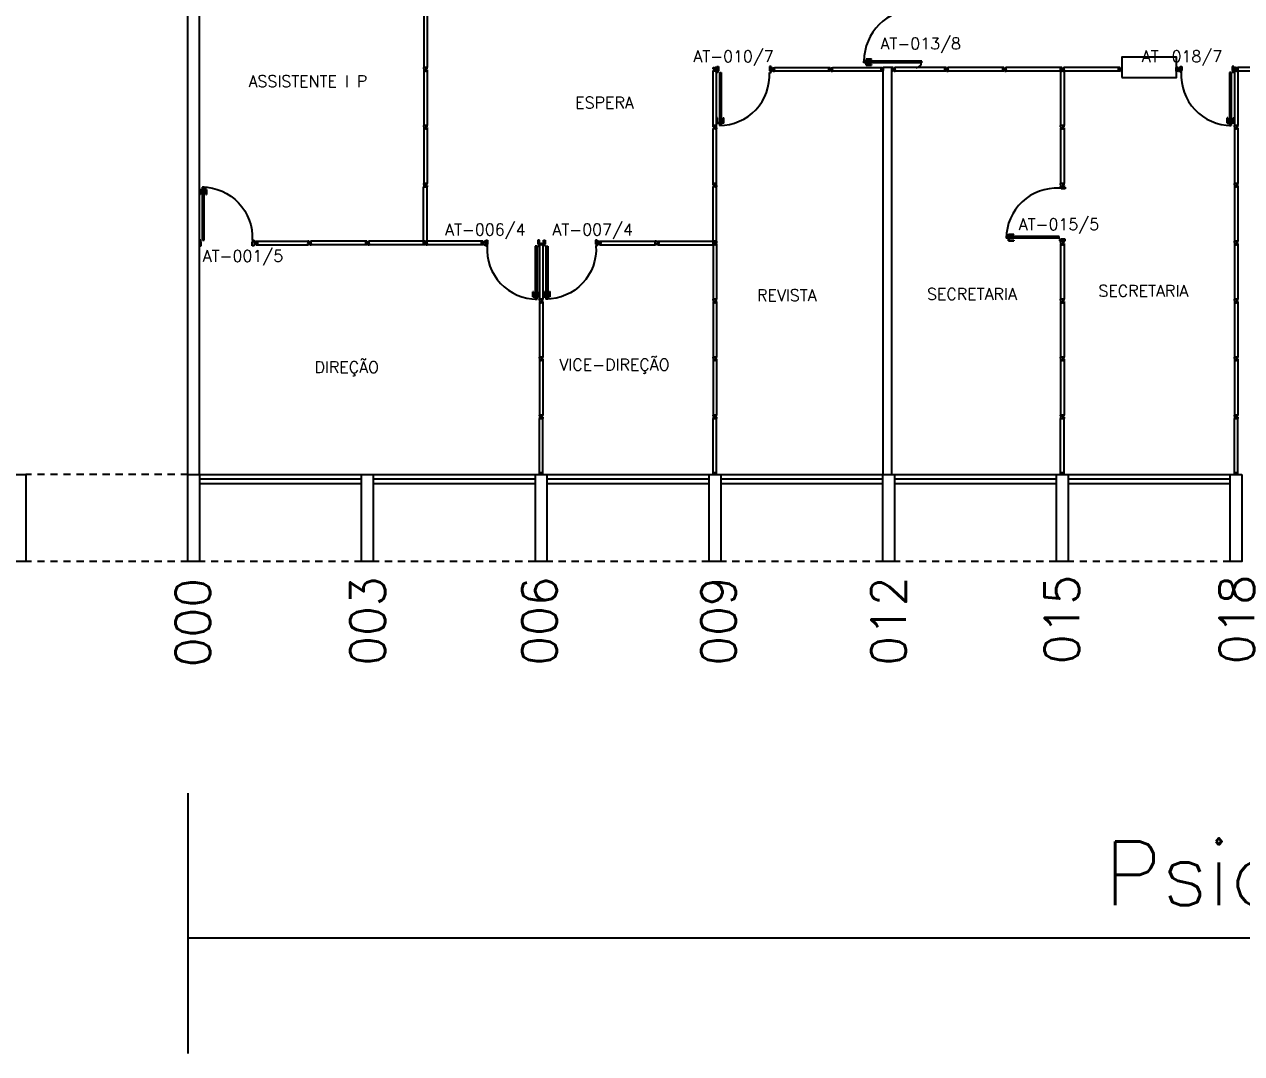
# Model space of a CAD drawing. Header units: millimetres. Extents: x 2860 to 3104, y 1039 to 1134.
# Drawn here: x 2870.28 to 2891.3, y 1042.17 to 1059.95 of the extents above; entities that cross this region are included whole.
import ezdxf

# ---------------------------------------------------------------- set-up
doc = ezdxf.new("R2010")
doc.units = ezdxf.units.MM
doc.linetypes.add('HIDDEN2', pattern=[0.1875, 0.125, -0.0625])
for name, color, linetype in [('ALV', 2, 'Continuous'), ('DIV', 2, 'Continuous'), ('ESQ', 2, 'Continuous'), ('ESTR', 3, 'Continuous'), ('NOPILAR1', 2, 'Continuous'), ('PROJ', 1, 'HIDDEN2'), ('TEXTO', 2, 'Continuous'), ('TEXTO-CENTRO-CUSTO', 2, 'Continuous'), ('TEXTO-ENDEREÇO', 2, 'Continuous')]:
    doc.layers.add(name, color=color, linetype=linetype)
doc.styles.add('1', font='romans.shx')
doc.styles.add('NOPILAR', font='simplex.shx', dxfattribs={"height": 0.6})
doc.styles.add('UNB-100', font='simplex.shx', dxfattribs={"height": 0.2})
doc.styles.add('UNB-100-1', font='simplex.shx', dxfattribs={"height": 0.2})
doc.dimstyles.new('1-600', dxfattribs={"dimtxt": 1.1, "dimasz": 2.5, "dimexe": 2, "dimexo": 4, "dimgap": 0.2, "dimtad": 1, "dimdec": 0, "dimzin": 4, "dimdsep": 46, "dimlunit": 6, "dimtxsty": '1', "dimblk1": 'NONE', "dimblk2": 'NONE', "dimsah": 1, "dimcen": 0, "dimclrd": 2, "dimclre": 2, "dimclrt": 2, "dimadec": 0, "dimazin": 0, "dimtfac": 1, "dimtdec": 0, "dimtmove": 2, "dimatfit": 3, "dimldrblk": 'NONE', "dimfxl": 1, "dimtolj": 1, "dimtzin": 0, "dimarcsym": 0})

# ---------------------------------------------------------------- blocks, each defined once
blk = doc.blocks.new('DIVMT-TTS')
for p, q in [((-0.03, 0.03), (-0.03, 0.006)), ((-0.008, 0.03), (-0.03, 0.03)), ((-0.0185, 0.006), (-0.03, 0.006)), ((-0.0185, -0.006), (-0.0185, 0.006)), ((-0.008, 0.03), (-0.008, 0.02)), ((-0.008, 0.02), (0.008, 0.02)), ((-0.0051, 0), (0.0051, 0)), ((0.0051, 0), (-0.0051, 0)), ((-0.0051, 0), (0.0051, 0)), ((0, -0.0051), (0, 0.0051)), ((0, 0.0051), (0, -0.0051)), ((0.008, 0.03), (0.008, 0.02)), ((0.008, 0.03), (0.03, 0.03)), ((0.0205, 0.006), (0.03, 0.006)), ((0.0205, -0.006), (0.0205, 0.006)), ((0.0205, 0.006), (0.0205, -0.006)), ((0.0205, 0.006), (0.03, 0.006)), ((0.97, 0.03), (0.03, 0.03)), ((0.03, 0.006), (0.03, 0.03)), ((0.03, -0.03), (0.03, 0.03)), ((0.03, -0.005), (0.03, 0.005)), ((0.97, -0.03), (0.97, 0.03)), ((0.97, 0.03), (0.97, 0.009)), ((0.97, 0.009), (0.97, 0.027)), ((0.9795, 0.006), (0.97, 0.006)), ((0.97, -0.005), (0.97, 0.005)), ((0.9795, 0.006), (0.9795, -0.006)), ((1.0051, 0), (0.9949, 0)), ((1, 0.0051), (1, -0.0051)), ((-0.0185, -0.006), (-0.03, -0.006)), ((-0.03, -0.03), (-0.03, -0.006)), ((-0.008, -0.03), (-0.03, -0.03)), ((-0.008, -0.03), (-0.008, -0.02)), ((-0.008, -0.02), (0.008, -0.02)), ((0.008, -0.03), (0.008, -0.02)), ((0.008, -0.03), (0.03, -0.03)), ((0.0205, -0.006), (0.03, -0.006)), ((0.0205, -0.006), (0.03, -0.006)), ((0.03, -0.006), (0.03, -0.03)), ((0.97, -0.03), (0.03, -0.03)), ((0.9795, -0.006), (0.97, -0.006)), ((0.97, -0.009), (0.97, -0.027))]:
    blk.add_line(p, q)
blk = doc.blocks.new('DIV-TTS')
for p, q in [((-0.0051, 0), (0.0051, 0)), ((0, -0.0051), (0, 0.0051)), ((0.0205, 0.006), (0.03, 0.006)), ((0.0205, -0.006), (0.0205, 0.006)), ((0.03, 0.03), (0.97, 0.03)), ((0.03, 0.03), (0.03, -0.03)), ((0.03, 0.009), (0.03, 0.027)), ((0.03, 0.005), (0.03, -0.005)), ((0.97, 0.03), (0.97, -0.03)), ((0.9795, 0.006), (0.97, 0.006)), ((0.97, 0.005), (0.97, -0.005)), ((0.9795, -0.006), (0.9795, 0.006)), ((1.0051, 0), (0.9949, 0)), ((0.9949, 0), (1.0051, 0)), ((1, -0.0051), (1, 0.0051)), ((0.0205, -0.006), (0.03, -0.006)), ((0.03, -0.03), (0.03, -0.009)), ((0.03, -0.009), (0.03, -0.027)), ((0.03, -0.03), (0.97, -0.03)), ((0.9795, -0.006), (0.97, -0.006))]:
    blk.add_line(p, q)
blk = doc.blocks.new('MTINI-TTS')
for p, q in [((-0.03, 0.008), (-0.03, 0.03)), ((0.03, 0.03), (-0.03, 0.03)), ((-0.03, 0.008), (-0.02, 0.008)), ((-0.009, 0.03), (-0.027, 0.03)), ((-0.02, 0.008), (-0.02, 0)), ((-0.001, 0), (-0.02, 0)), ((-0.006, 0.02), (-0.006, 0.03)), ((-0.006, 0.023), (-0.006, 0.027)), ((-0.006, 0.02), (0.006, 0.02)), ((0.005, 0.03), (-0.005, 0.03)), ((0.005, 0), (-0.005, 0)), ((0.004, 0.02), (-0.004, 0.02)), ((0.02, 0), (-0.001, 0)), ((0, -0.005), (0, 0.005)), ((0.006, 0.02), (0.006, 0.03)), ((0.006, 0.023), (0.006, 0.027)), ((0.009, 0.03), (0.027, 0.03)), ((0.03, 0.008), (0.02, 0.008)), ((0.02, 0), (0.02, 0.008)), ((0.03, 0.008), (0.03, 0.03))]:
    blk.add_line(p, q)
blk = doc.blocks.new('PDV2D-TTS')
at = {"layer": 'DIV'}
for p, q in [((0.03, 0.05), (0.06, 0.05)), ((0.03, 0.035), (0.03, 0.05)), ((0.03, -0.035), (0.03, 0.035)), ((0.06, 0.05), (0.06, -0.02)), ((0.941, 0.05), (0.941, -0.02)), ((0.971, 0.05), (0.941, 0.05)), ((0.971, 0.035), (0.971, 0.05)), ((0.971, -0.035), (0.971, 0.035)), ((0.03, -0.05), (0.03, -0.035)), ((0.05, -0.05), (0.03, -0.05)), ((0.05, -0.02), (0.06, -0.02)), ((0.05, -0.02), (0.05, -0.05)), ((0.079, -0.05), (0.109, -0.05)), ((0.079, -0.05), (0.079, -0.965)), ((0.109, -0.05), (0.109, -0.965)), ((0.951, -0.02), (0.941, -0.02)), ((0.951, -0.02), (0.951, -0.05)), ((0.951, -0.05), (0.971, -0.05)), ((0.971, -0.05), (0.971, -0.035)), ((0.109, -0.965), (0.079, -0.965))]:
    blk.add_line(p, q, dxfattribs=at)
at = {"layer": 'DIV', "color": 1}
for p, q in [((0.036, -0.925), (0.036, -0.835)), ((0.046, -0.835), (0.036, -0.835)), ((0.046, -0.915), (0.046, -0.835)), ((0.141, -0.915), (0.141, -0.835)), ((0.141, -0.835), (0.151, -0.835)), ((0.151, -0.925), (0.151, -0.835)), ((0.036, -0.925), (0.076, -0.925)), ((0.046, -0.915), (0.076, -0.915)), ((0.141, -0.915), (0.111, -0.915)), ((0.151, -0.925), (0.111, -0.925))]:
    blk.add_line(p, q, dxfattribs=at)
blk.add_arc((0.076, -0.1), 0.865, 270, 3.3214, dxfattribs=at)
blk = doc.blocks.new('PDV2E-TTS')
at = {"layer": 'DIV'}
for p, q in [((-0.967, 0.035), (-0.967, 0.05)), ((-0.967, 0.05), (-0.937, 0.05)), ((-0.967, -0.035), (-0.967, 0.035)), ((-0.937, 0.05), (-0.937, -0.02)), ((-0.068, 0.05), (-0.068, -0.02)), ((-0.038, 0.05), (-0.068, 0.05)), ((-0.038, 0.035), (-0.038, 0.05)), ((-0.038, -0.035), (-0.038, 0.035)), ((-0.967, -0.05), (-0.967, -0.035)), ((-0.947, -0.05), (-0.967, -0.05)), ((-0.947, -0.02), (-0.947, -0.05)), ((-0.947, -0.02), (-0.937, -0.02)), ((-0.083, -0.054), (-0.113, -0.054)), ((-0.113, -0.054), (-0.113, -0.969)), ((-0.083, -0.054), (-0.083, -0.969)), ((-0.059, -0.02), (-0.068, -0.02)), ((-0.059, -0.02), (-0.059, -0.05)), ((-0.059, -0.05), (-0.037, -0.05)), ((-0.038, -0.05), (-0.038, -0.035)), ((-0.113, -0.969), (-0.083, -0.969))]:
    blk.add_line(p, q, dxfattribs=at)
at = {"layer": 'DIV', "color": 1}
for p, q in [((-0.145, -0.839), (-0.155, -0.839)), ((-0.155, -0.929), (-0.155, -0.839)), ((-0.145, -0.919), (-0.145, -0.839)), ((-0.05, -0.839), (-0.04, -0.839)), ((-0.05, -0.919), (-0.05, -0.839)), ((-0.04, -0.929), (-0.04, -0.839)), ((-0.155, -0.929), (-0.115, -0.929)), ((-0.145, -0.919), (-0.115, -0.919)), ((-0.05, -0.919), (-0.08, -0.919)), ((-0.04, -0.929), (-0.08, -0.929))]:
    blk.add_line(p, q, dxfattribs=at)
blk.add_arc((-0.081, -0.101), 0.867, 176.6046, 269.9049, dxfattribs=at)
blk = doc.blocks.new('MTT-TTS')
for p, q in [((-0.008, 0.03), (-0.03, 0.03)), ((-0.03, 0.03), (-0.03, 0.006)), ((-0.0185, 0.006), (-0.03, 0.006)), ((-0.0185, -0.006), (-0.0185, 0.006)), ((-0.008, 0.03), (-0.008, 0.02)), ((-0.008, 0.02), (0.008, 0.02)), ((-0.0051, 0), (0.0051, 0)), ((0, -0.0051), (0, 0.0051)), ((0.008, 0.03), (0.03, 0.03)), ((0.008, 0.03), (0.008, 0.02)), ((0.0205, -0.006), (0.0205, 0.006)), ((0.0205, 0.006), (0.03, 0.006)), ((0.03, 0.006), (0.03, 0.03)), ((-0.03, -0.03), (-0.03, -0.006)), ((-0.0185, -0.006), (-0.03, -0.006)), ((-0.008, -0.03), (-0.03, -0.03)), ((-0.008, -0.02), (0.008, -0.02)), ((-0.008, -0.03), (-0.008, -0.02)), ((0.008, -0.03), (0.008, -0.02)), ((0.008, -0.03), (0.03, -0.03)), ((0.0205, -0.006), (0.03, -0.006)), ((0.03, -0.006), (0.03, -0.03))]:
    blk.add_line(p, q)
blk = doc.blocks.new('*D72')
at = {"layer": 'DEFPOINTS', "color": 0, "transparency": 16777216}
for p in [(2873.108, 1050.674), (2912.108, 1050.674), (2912.108, 1044.174)]:
    blk.add_point(p, dxfattribs=at)
at = {"layer": 'TEXTO-CENTRO-CUSTO', "color": 2, "lineweight": -2, "transparency": 16777216}
for p, q in [((2873.108, 1046.674), (2873.108, 1042.174)), ((2912.108, 1046.674), (2912.108, 1042.174)), ((2873.108, 1044.174), (2912.108, 1044.174))]:
    blk.add_line(p, q, dxfattribs=at)
at = {"layer": 'TEXTO-CENTRO-CUSTO', "color": 2, "transparency": 16777216, "insert": (2892.608, 1045.107), "char_height": 1.1, "attachment_point": 5, "style": '1'}
blk.add_mtext('\\A1;Psicologia', dxfattribs=at)
blk = doc.blocks.new('_NONE')
at = {"color": 0, "linetype": 'ByBlock'}
blk.add_circle((0, 0), 0.25, dxfattribs=at)
blk = doc.blocks.new('PTDP-TTS')
at = {"color": 2}
for p, q in [((0.084, 0.9), (0.115, 0.9)), ((0.084, -0.1), (0.084, 0.9)), ((0.114, -0.1), (0.114, 0.9)), ((1.884, 0.9), (1.914, 0.9)), ((1.884, -0.1), (1.884, 0.9)), ((1.914, -0.1), (1.914, 0.9)), ((0.084, -0.1), (0.115, -0.1)), ((1.885, -0.101), (1.915, -0.101))]:
    blk.add_line(p, q, dxfattribs=at)
at = {"color": 1}
for centre, radius, start, end in [((0.114, 0.006), 0.892, 0, 90), ((1.899, 0.006), 0.892, 90, 180), ((0.098, 0), 0.098, 180, 270), ((1.896, -0.001), 0.0991, 271.7192, 0)]:
    blk.add_arc(centre, radius, start, end, dxfattribs=at)
at = {"layer": 'ESQ', "color": 1}
for p, q in [((0.044, 0.86), (0.044, 0.77)), ((0.044, 0.86), (0.084, 0.86)), ((0.054, 0.85), (0.054, 0.77)), ((0.054, 0.85), (0.084, 0.85)), ((0.154, 0.86), (0.114, 0.86)), ((0.144, 0.85), (0.114, 0.85)), ((0.144, 0.85), (0.144, 0.77)), ((0.154, 0.86), (0.154, 0.77)), ((0.054, 0.77), (0.044, 0.77)), ((0.144, 0.77), (0.154, 0.77))]:
    blk.add_line(p, q, dxfattribs=at)
blk = doc.blocks.new('A$C0AB530C7')
at = {"layer": 'DIV'}
for p, q in [((0.024, 0.06), (0, 0.06)), ((0, 0.038), (0, 0.06)), ((0, 0.038), (0.01, 0.038)), ((0, 0.022), (0.01, 0.022)), ((0, 0.022), (0, 0)), ((0.01, 0.022), (0.01, 0.038)), ((0.024, 0.05), (0.024, 0.06)), ((0.024, 0.05), (0.024, 0.06)), ((0.024, 0.05), (0.036, 0.05)), ((0.036, 0.011), (0.024, 0.011)), ((0.024, 0.011), (0.024, 0)), ((0.025, 0.03), (0.035, 0.03)), ((0.035, 0.03), (0.025, 0.03)), ((0.03, 0.025), (0.03, 0.035)), ((0.03, 0.035), (0.03, 0.025)), ((0.03, 0.025), (0.03, 0.035)), ((0.036, 0.05), (0.036, 0.06)), ((0.036, 0.05), (0.036, 0.06)), ((0.036, 0.06), (0.06, 0.06)), ((0.036, 0.011), (0.036, 0)), ((0.05, 0.022), (0.05, 0.038)), ((0.06, 0.038), (0.05, 0.038)), ((0.06, 0.022), (0.05, 0.022)), ((0.06, 0.038), (0.06, 0.06)), ((0.06, 0.022), (0.06, 0)), ((0, 0), (0.024, 0)), ((0.06, 0), (0.036, 0))]:
    blk.add_line(p, q, dxfattribs=at)

msp = doc.modelspace()

# ---------------------------------------------------------------- linework, layer by layer
at = {"layer": 'ALV'}
for p, q in [((2873.108, 1052.174), (2873.108, 1070.583)), ((2873.308, 1052.174), (2873.308, 1061.373)), ((2885.117, 1059.172), (2885.107, 1059.172)), ((2885.112, 1059.177), (2885.112, 1059.167)), ((2885.113, 1052.174), (2885.113, 1059.204)), ((2885.263, 1059.204), (2885.113, 1059.204)), ((2885.263, 1052.174), (2885.263, 1059.204))]:
    msp.add_line(p, q, dxfattribs=at)
at = {"layer": 'DIV'}
for p, q in [((2884.178, 1059.202), (2884.178, 1059.178)), ((2884.2, 1059.202), (2884.178, 1059.202)), ((2884.189, 1059.178), (2884.178, 1059.178)), ((2884.189, 1059.166), (2884.178, 1059.166)), ((2884.178, 1059.142), (2884.178, 1059.166)), ((2884.2, 1059.142), (2884.178, 1059.142)), ((2884.189, 1059.166), (2884.189, 1059.178)), ((2884.2, 1059.202), (2884.2, 1059.192)), ((2884.2, 1059.192), (2884.216, 1059.192)), ((2884.2, 1059.142), (2884.2, 1059.152)), ((2884.2, 1059.152), (2884.216, 1059.152)), ((2884.203, 1059.172), (2884.213, 1059.172)), ((2884.213, 1059.172), (2884.203, 1059.172)), ((2884.203, 1059.172), (2884.213, 1059.172)), ((2884.208, 1059.167), (2884.208, 1059.177)), ((2884.208, 1059.177), (2884.208, 1059.167)), ((2884.216, 1059.202), (2884.216, 1059.192)), ((2884.216, 1059.202), (2884.238, 1059.202)), ((2884.216, 1059.142), (2884.216, 1059.152)), ((2884.216, 1059.142), (2884.238, 1059.142)), ((2884.228, 1059.178), (2884.238, 1059.178)), ((2884.228, 1059.166), (2884.228, 1059.178)), ((2884.228, 1059.178), (2884.228, 1059.166)), ((2884.228, 1059.178), (2884.238, 1059.178)), ((2884.228, 1059.166), (2884.238, 1059.166)), ((2884.228, 1059.166), (2884.238, 1059.166)), ((2885.082, 1059.202), (2884.238, 1059.202)), ((2884.238, 1059.178), (2884.238, 1059.202)), ((2884.238, 1059.142), (2884.238, 1059.202)), ((2884.238, 1059.167), (2884.238, 1059.177)), ((2884.238, 1059.166), (2884.238, 1059.142)), ((2885.082, 1059.142), (2884.238, 1059.142)), ((2885.082, 1059.142), (2885.082, 1059.202)), ((2885.082, 1059.202), (2885.082, 1059.181)), ((2885.082, 1059.181), (2885.082, 1059.199)), ((2885.092, 1059.178), (2885.082, 1059.178)), ((2885.082, 1059.167), (2885.082, 1059.177)), ((2885.092, 1059.166), (2885.082, 1059.166)), ((2885.082, 1059.163), (2885.082, 1059.145)), ((2885.092, 1059.178), (2885.092, 1059.166)), ((2885.263, 1059.204), (2885.263, 1059.18)), ((2885.285, 1059.204), (2885.263, 1059.204)), ((2885.274, 1059.18), (2885.263, 1059.18)), ((2885.274, 1059.168), (2885.263, 1059.168)), ((2885.263, 1059.144), (2885.263, 1059.168)), ((2885.285, 1059.144), (2885.263, 1059.144)), ((2885.274, 1059.168), (2885.274, 1059.18)), ((2885.285, 1059.204), (2885.285, 1059.194)), ((2885.285, 1059.194), (2885.301, 1059.194)), ((2885.285, 1059.144), (2885.285, 1059.154)), ((2885.285, 1059.154), (2885.301, 1059.154)), ((2885.288, 1059.174), (2885.298, 1059.174)), ((2885.298, 1059.174), (2885.288, 1059.174)), ((2885.288, 1059.174), (2885.298, 1059.174)), ((2885.293, 1059.169), (2885.293, 1059.179)), ((2885.293, 1059.179), (2885.293, 1059.169)), ((2885.301, 1059.204), (2885.301, 1059.194)), ((2885.301, 1059.204), (2885.323, 1059.204)), ((2885.301, 1059.144), (2885.301, 1059.154)), ((2885.301, 1059.144), (2885.323, 1059.144)), ((2885.313, 1059.18), (2885.323, 1059.18)), ((2885.313, 1059.168), (2885.313, 1059.18)), ((2885.313, 1059.18), (2885.313, 1059.168)), ((2885.313, 1059.18), (2885.323, 1059.18)), ((2885.313, 1059.168), (2885.323, 1059.168)), ((2885.313, 1059.168), (2885.323, 1059.168)), ((2885.323, 1059.18), (2885.323, 1059.204)), ((2885.323, 1059.144), (2885.323, 1059.204)), ((2886.178, 1059.204), (2885.323, 1059.204)), ((2885.323, 1059.169), (2885.323, 1059.179)), ((2885.323, 1059.168), (2885.323, 1059.144)), ((2886.178, 1059.144), (2885.323, 1059.144)), ((2886.178, 1059.144), (2886.178, 1059.204)), ((2886.178, 1059.204), (2886.178, 1059.183)), ((2886.178, 1059.183), (2886.178, 1059.201)), ((2886.187, 1059.18), (2886.178, 1059.18)), ((2886.178, 1059.169), (2886.178, 1059.179)), ((2886.187, 1059.168), (2886.178, 1059.168)), ((2886.178, 1059.165), (2886.178, 1059.147)), ((2886.187, 1059.18), (2886.187, 1059.168)), ((2886.213, 1059.174), (2886.203, 1059.174)), ((2886.208, 1059.179), (2886.208, 1059.169)), ((2889.175, 1059.204), (2889.175, 1059.183)), ((2889.175, 1059.144), (2889.175, 1059.204)), ((2889.175, 1059.204), (2889.175, 1059.183)), ((2889.175, 1059.183), (2889.175, 1059.201)), ((2889.175, 1059.183), (2889.175, 1059.201)), ((2889.184, 1059.18), (2889.175, 1059.18)), ((2889.184, 1059.18), (2889.175, 1059.18)), ((2889.175, 1059.169), (2889.175, 1059.179)), ((2889.175, 1059.169), (2889.175, 1059.179)), ((2889.184, 1059.168), (2889.175, 1059.168)), ((2889.184, 1059.168), (2889.175, 1059.168)), ((2889.175, 1059.165), (2889.175, 1059.147)), ((2889.175, 1059.165), (2889.175, 1059.147)), ((2889.178, 1059.204), (2889.178, 1059.18)), ((2889.2, 1059.204), (2889.178, 1059.204)), ((2889.189, 1059.18), (2889.178, 1059.18)), ((2889.189, 1059.168), (2889.178, 1059.168)), ((2889.178, 1059.144), (2889.178, 1059.168)), ((2889.2, 1059.144), (2889.178, 1059.144)), ((2889.184, 1059.18), (2889.184, 1059.168)), ((2889.184, 1059.18), (2889.184, 1059.168)), ((2889.189, 1059.168), (2889.189, 1059.18)), ((2889.2, 1059.204), (2889.2, 1059.194)), ((2889.2, 1059.194), (2889.216, 1059.194)), ((2889.21, 1059.174), (2889.2, 1059.174)), ((2889.21, 1059.174), (2889.2, 1059.174)), ((2889.2, 1059.144), (2889.2, 1059.154)), ((2889.2, 1059.154), (2889.216, 1059.154)), ((2889.203, 1059.174), (2889.213, 1059.174)), ((2889.213, 1059.174), (2889.203, 1059.174)), ((2889.203, 1059.174), (2889.213, 1059.174)), ((2889.205, 1059.179), (2889.205, 1059.169)), ((2889.205, 1059.179), (2889.205, 1059.169)), ((2889.208, 1059.169), (2889.208, 1059.179)), ((2889.208, 1059.179), (2889.208, 1059.169)), ((2889.216, 1059.204), (2889.216, 1059.194)), ((2889.216, 1059.204), (2889.238, 1059.204)), ((2889.216, 1059.144), (2889.216, 1059.154)), ((2889.216, 1059.144), (2889.238, 1059.144)), ((2889.228, 1059.18), (2889.238, 1059.18)), ((2889.228, 1059.168), (2889.228, 1059.18)), ((2889.228, 1059.18), (2889.228, 1059.168)), ((2889.228, 1059.18), (2889.238, 1059.18)), ((2889.228, 1059.168), (2889.238, 1059.168)), ((2889.228, 1059.168), (2889.238, 1059.168)), ((2889.238, 1059.18), (2889.238, 1059.204)), ((2889.238, 1059.144), (2889.238, 1059.204)), ((2889.238, 1059.169), (2889.238, 1059.179)), ((2889.238, 1059.168), (2889.238, 1059.144)), ((2890.175, 1059.204), (2890.175, 1059.183)), ((2890.175, 1059.144), (2890.175, 1059.204)), ((2890.175, 1059.204), (2890.175, 1059.183)), ((2890.175, 1059.183), (2890.175, 1059.201)), ((2890.175, 1059.183), (2890.175, 1059.201)), ((2890.184, 1059.18), (2890.175, 1059.18)), ((2890.184, 1059.18), (2890.175, 1059.18)), ((2890.175, 1059.169), (2890.175, 1059.179)), ((2890.175, 1059.169), (2890.175, 1059.179)), ((2890.184, 1059.168), (2890.175, 1059.168)), ((2890.184, 1059.168), (2890.175, 1059.168)), ((2890.175, 1059.165), (2890.175, 1059.147)), ((2890.175, 1059.165), (2890.175, 1059.147)), ((2890.178, 1059.204), (2890.178, 1059.18)), ((2890.2, 1059.204), (2890.178, 1059.204)), ((2890.189, 1059.18), (2890.178, 1059.18)), ((2890.189, 1059.168), (2890.178, 1059.168)), ((2890.178, 1059.144), (2890.178, 1059.168)), ((2890.2, 1059.144), (2890.178, 1059.144)), ((2890.184, 1059.18), (2890.184, 1059.168)), ((2890.184, 1059.18), (2890.184, 1059.168)), ((2890.189, 1059.168), (2890.189, 1059.18)), ((2890.2, 1059.204), (2890.2, 1059.194)), ((2890.2, 1059.194), (2890.216, 1059.194)), ((2890.21, 1059.174), (2890.2, 1059.174)), ((2890.21, 1059.174), (2890.2, 1059.174)), ((2890.2, 1059.144), (2890.2, 1059.154)), ((2890.2, 1059.154), (2890.216, 1059.154)), ((2890.203, 1059.174), (2890.213, 1059.174)), ((2890.213, 1059.174), (2890.203, 1059.174)), ((2890.203, 1059.174), (2890.213, 1059.174)), ((2890.205, 1059.179), (2890.205, 1059.169)), ((2890.205, 1059.179), (2890.205, 1059.169)), ((2890.208, 1059.169), (2890.208, 1059.179)), ((2890.208, 1059.179), (2890.208, 1059.169)), ((2890.216, 1059.204), (2890.216, 1059.194)), ((2890.216, 1059.204), (2890.238, 1059.204)), ((2890.216, 1059.144), (2890.216, 1059.154)), ((2890.216, 1059.144), (2890.238, 1059.144)), ((2890.228, 1059.18), (2890.238, 1059.18)), ((2890.228, 1059.168), (2890.228, 1059.18)), ((2890.228, 1059.18), (2890.228, 1059.168)), ((2890.228, 1059.18), (2890.238, 1059.18)), ((2890.228, 1059.168), (2890.238, 1059.168)), ((2890.228, 1059.168), (2890.238, 1059.168)), ((2890.238, 1059.18), (2890.238, 1059.204)), ((2890.238, 1059.144), (2890.238, 1059.204)), ((2890.238, 1059.169), (2890.238, 1059.179)), ((2890.238, 1059.168), (2890.238, 1059.144)), ((2891.203, 1059.174), (2891.213, 1059.174)), ((2891.213, 1059.174), (2891.203, 1059.174)), ((2891.203, 1059.174), (2891.213, 1059.174)), ((2891.208, 1059.169), (2891.208, 1059.179)), ((2891.208, 1059.179), (2891.208, 1059.169)), ((2891.228, 1059.18), (2891.238, 1059.18)), ((2891.228, 1059.168), (2891.228, 1059.18)), ((2891.228, 1059.18), (2891.228, 1059.168)), ((2891.228, 1059.18), (2891.238, 1059.18)), ((2891.228, 1059.168), (2891.238, 1059.168)), ((2891.238, 1059.18), (2891.238, 1059.204)), ((2891.238, 1059.169), (2891.238, 1059.179)), ((2891.238, 1059.168), (2891.238, 1059.144)), ((2874.249, 1056.182), (2874.249, 1056.206)), ((2874.271, 1056.206), (2874.249, 1056.206)), ((2874.249, 1056.206), (2874.249, 1056.146)), ((2874.258, 1056.182), (2874.249, 1056.182)), ((2874.258, 1056.182), (2874.249, 1056.182)), ((2874.249, 1056.181), (2874.249, 1056.171)), ((2874.249, 1056.17), (2874.249, 1056.146)), ((2874.258, 1056.17), (2874.249, 1056.17)), ((2874.258, 1056.17), (2874.249, 1056.17)), ((2874.271, 1056.146), (2874.249, 1056.146)), ((2874.258, 1056.182), (2874.258, 1056.17)), ((2874.258, 1056.17), (2874.258, 1056.182)), ((2874.271, 1056.206), (2874.271, 1056.196)), ((2874.287, 1056.196), (2874.271, 1056.196)), ((2874.271, 1056.146), (2874.271, 1056.156)), ((2874.287, 1056.156), (2874.271, 1056.156)), ((2874.284, 1056.176), (2874.274, 1056.176)), ((2874.274, 1056.176), (2874.284, 1056.176)), ((2874.284, 1056.176), (2874.274, 1056.176)), ((2874.274, 1056.176), (2874.284, 1056.176)), ((2874.279, 1056.181), (2874.279, 1056.171)), ((2874.279, 1056.171), (2874.279, 1056.181)), ((2874.279, 1056.171), (2874.279, 1056.181)), ((2874.287, 1056.206), (2874.287, 1056.196)), ((2874.287, 1056.206), (2874.309, 1056.206)), ((2874.287, 1056.146), (2874.287, 1056.156)), ((2874.287, 1056.146), (2874.309, 1056.146)), ((2874.297, 1056.182), (2874.309, 1056.182)), ((2874.297, 1056.182), (2874.297, 1056.17)), ((2874.297, 1056.17), (2874.309, 1056.17)), ((2874.299, 1056.17), (2874.299, 1056.182)), ((2874.299, 1056.182), (2874.309, 1056.182)), ((2874.299, 1056.17), (2874.309, 1056.17)), ((2874.309, 1056.206), (2875.179, 1056.206)), ((2874.309, 1056.206), (2874.309, 1056.182)), ((2874.309, 1056.206), (2874.309, 1056.146)), ((2874.309, 1056.185), (2874.309, 1056.203)), ((2874.309, 1056.181), (2874.309, 1056.171)), ((2874.309, 1056.146), (2874.309, 1056.17)), ((2874.309, 1056.167), (2874.309, 1056.149)), ((2874.309, 1056.146), (2874.309, 1056.167)), ((2874.309, 1056.146), (2875.179, 1056.146))]:
    msp.add_line(p, q, dxfattribs=at)
for points in [[(2889.238, 1059.033), (2890.178, 1059.033), (2890.178, 1059.383), (2889.238, 1059.383)], [(2891.189, 1059.168), (2891.189, 1059.18), (2891.178, 1059.18), (2891.178, 1059.204), (2891.2, 1059.204), (2891.2, 1059.194), (2891.216, 1059.194), (2891.216, 1059.204), (2891.238, 1059.204), (2891.238, 1059.144), (2891.216, 1059.144), (2891.216, 1059.154), (2891.2, 1059.154), (2891.2, 1059.144), (2891.178, 1059.144), (2891.178, 1059.168)]]:
    msp.add_lwpolyline(points, close=True, dxfattribs=at)
msp.add_lwpolyline([(2891.228, 1059.168), (2891.238, 1059.168)], dxfattribs=at)
at = {"layer": 'ESQ', "color": 1}
for p, q in [((2873.308, 1052.174), (2876.108, 1052.174)), ((2876.308, 1052.174), (2879.108, 1052.174)), ((2879.308, 1052.174), (2882.108, 1052.174)), ((2882.308, 1052.174), (2885.108, 1052.174)), ((2885.308, 1052.174), (2888.108, 1052.174)), ((2888.308, 1052.174), (2891.108, 1052.174)), ((2873.308, 1052.099), (2876.108, 1052.099)), ((2873.308, 1052.024), (2876.108, 1052.024)), ((2876.308, 1052.099), (2879.108, 1052.099)), ((2876.308, 1052.024), (2879.108, 1052.024)), ((2879.308, 1052.099), (2882.108, 1052.099)), ((2879.308, 1052.024), (2882.108, 1052.024)), ((2882.308, 1052.099), (2885.108, 1052.099)), ((2882.308, 1052.024), (2885.108, 1052.024)), ((2885.308, 1052.099), (2888.108, 1052.099)), ((2885.308, 1052.024), (2888.108, 1052.024)), ((2888.308, 1052.099), (2891.108, 1052.099)), ((2888.308, 1052.024), (2891.108, 1052.024))]:
    msp.add_line(p, q, dxfattribs=at)
at = {"layer": 'ESTR'}
for points in [[(2870.308, 1052.174), (2870.308, 1050.674), (2870.108, 1050.674), (2870.108, 1052.174)], [(2873.308, 1052.174), (2873.308, 1050.674), (2873.108, 1050.674), (2873.108, 1052.174)], [(2873.308, 1052.174), (2873.308, 1050.674), (2873.108, 1050.674), (2873.108, 1052.174)], [(2876.308, 1052.174), (2876.308, 1050.674), (2876.108, 1050.674), (2876.108, 1052.174)], [(2879.308, 1052.174), (2879.308, 1050.674), (2879.108, 1050.674), (2879.108, 1052.174)], [(2882.308, 1052.174), (2882.308, 1050.674), (2882.108, 1050.674), (2882.108, 1052.174)], [(2885.308, 1052.174), (2885.308, 1050.674), (2885.108, 1050.674), (2885.108, 1052.174)], [(2888.308, 1052.174), (2888.308, 1050.674), (2888.108, 1050.674), (2888.108, 1052.174)], [(2891.308, 1052.174), (2891.308, 1050.674), (2891.108, 1050.674), (2891.108, 1052.174)]]:
    msp.add_lwpolyline(points, close=True, dxfattribs=at)
at = {"layer": 'PROJ'}
for p, q in [((2873.108, 1052.174), (2870.308, 1052.174)), ((2873.108, 1050.674), (2870.308, 1050.674)), ((2876.108, 1050.674), (2873.308, 1050.674)), ((2879.108, 1050.674), (2876.308, 1050.674)), ((2882.108, 1050.674), (2879.308, 1050.674)), ((2885.108, 1050.674), (2882.308, 1050.674)), ((2888.108, 1050.674), (2885.308, 1050.674)), ((2891.108, 1050.674), (2888.308, 1050.674))]:
    msp.add_line(p, q, dxfattribs=at)

# ---------------------------------------------------------------- block references
msp.add_blockref('A$C0AB530C7', (2888.178, 1056.144))
at = {"layer": 'DIV'}
for name, p, rotation in [('DIVMT-TTS', (2877.209, 1059.175), 90.00000000000001), ('DIVMT-TTS', (2877.209, 1058.175), 90.00000000000001), ('MTINI-TTS', (2885.113, 1059.172), 90.00000000000001), ('DIVMT-TTS', (2888.208, 1058.174), 90.00000000000001), ('DIVMT-TTS', (2891.208, 1058.174), 90.00000000000001), ('DIVMT-TTS', (2877.209, 1057.175), 90.00000000000001), ('DIVMT-TTS', (2888.208, 1057.174), 90.00000000000001), ('DIVMT-TTS', (2891.208, 1057.174), 90.00000000000001), ('DIV-TTS', (2877.208, 1056.174), 90.00000000000001), ('DIVMT-TTS', (2891.208, 1056.174), 90.00000000000001), ('PDV2E-TTS', (2888.208, 1056.174), 270), ('DIVMT-TTS', (2879.208, 1055.174), 90.00000000000001), ('DIVMT-TTS', (2882.208, 1055.174), 90.00000000000001), ('DIVMT-TTS', (2888.208, 1055.174), 90.00000000000001), ('DIVMT-TTS', (2891.208, 1055.174), 90.00000000000001), ('DIVMT-TTS', (2879.208, 1054.174), 90.00000000000001), ('DIVMT-TTS', (2882.208, 1054.174), 90.00000000000001), ('DIVMT-TTS', (2888.208, 1054.174), 90.00000000000001), ('DIVMT-TTS', (2891.208, 1054.174), 90.00000000000001), ('DIVMT-TTS', (2879.208, 1053.174), 90.00000000000001), ('DIVMT-TTS', (2882.208, 1053.174), 90.00000000000001), ('DIVMT-TTS', (2888.208, 1053.174), 90.00000000000001), ('DIVMT-TTS', (2891.208, 1053.174), 90.00000000000001), ('DIV-TTS', (2879.208, 1052.174), 90.00000000000001), ('DIV-TTS', (2882.208, 1052.174), 90.00000000000001), ('DIV-TTS', (2888.208, 1052.174), 90.00000000000001), ('DIV-TTS', (2891.208, 1052.174), 90.00000000000001)]:
    msp.add_blockref(name, p, dxfattribs=dict(at, rotation=rotation))
at = {"layer": 'DIV', "xscale": -1}
for name, p, rotation in [('DIVMT-TTS', (2882.208, 1059.174), 90), ('DIVMT-TTS', (2882.208, 1058.174), 90), ('DIVMT-TTS', (2882.208, 1057.174), 90), ('PDV2D-TTS', (2873.278, 1056.176), 180)]:
    msp.add_blockref(name, p, dxfattribs=dict(at, rotation=rotation))
at = {"layer": 'DIV'}
for name, p in [('PDV2D-TTS', (2882.209, 1059.171)), ('DIVMT-TTS', (2883.208, 1059.172)), ('DIVMT-TTS', (2886.208, 1059.174)), ('DIVMT-TTS', (2887.208, 1059.174)), ('DIVMT-TTS', (2888.208, 1059.174)), ('PDV2E-TTS', (2891.208, 1059.174)), ('DIVMT-TTS', (2891.208, 1059.174)), ('DIVMT-TTS', (2875.208, 1056.174)), ('DIVMT-TTS', (2876.208, 1056.174)), ('DIVMT-TTS', (2877.208, 1056.174)), ('MTT-TTS', (2878.208, 1056.174)), ('PDV2E-TTS', (2879.22, 1056.172)), ('MTT-TTS', (2882.208, 1056.174)), ('MTINI-TTS', (2879.208, 1052.174)), ('MTINI-TTS', (2882.208, 1052.174)), ('MTINI-TTS', (2888.208, 1052.174)), ('MTINI-TTS', (2891.208, 1052.174))]:
    msp.add_blockref(name, p, dxfattribs=at)
at = {"layer": 'DIV', "xscale": -1}
for name, p in [('PDV2E-TTS', (2879.208, 1056.174)), ('MTT-TTS', (2880.208, 1056.174)), ('DIVMT-TTS', (2881.208, 1056.174)), ('DIVMT-TTS', (2882.208, 1056.174))]:
    msp.add_blockref(name, p, dxfattribs=at)
at = {"layer": 'ESQ', "rotation": 90}
msp.add_blockref('PTDP-TTS', (2885.68, 1059.202), dxfattribs=at)

# ---------------------------------------------------------------- texts
at = {"layer": 'NOPILAR1', "style": 'NOPILAR'}
for s, p in [('000', (2873.493, 1048.847)), ('000', (2873.493, 1048.847)), ('003', (2876.512, 1048.874)), ('003', (2876.512, 1048.874)), ('006', (2879.477, 1048.874)), ('006', (2879.477, 1048.874)), ('009', (2882.57, 1048.874)), ('009', (2882.57, 1048.874)), ('012', (2885.508, 1048.874)), ('012', (2885.508, 1048.874)), ('015', (2888.5, 1048.901)), ('015', (2888.5, 1048.901)), ('018', (2891.52, 1048.901)), ('018', (2891.52, 1048.901))]:
    msp.add_text(s, height=0.6, rotation=90, dxfattribs=at).set_placement(p)
at = {"layer": 'TEXTO', "style": 'UNB-100'}
for s, p in [('ASSISTENTE I P ', (2874.155, 1058.869)), ('ESPERA', (2879.796, 1058.5)), ('REVISTA', (2882.936, 1055.173)), ('SECRETARIA', (2885.871, 1055.193)), ('SECRETARIA', (2888.831, 1055.249)), ('VICE-DIREÇÃO', (2879.523, 1053.974)), ('DIREÇÃO', (2875.294, 1053.93))]:
    msp.add_text(s, height=0.2, dxfattribs=at).set_placement(p)
at = {"layer": 'TEXTO-ENDEREÇO', "style": 'UNB-100-1'}
for s, p in [('AT-013/8', (2885.068, 1059.52)), ('AT-010/7', (2881.836, 1059.299)), ('AT-018/7', (2889.58, 1059.299)), ('AT-006/4', (2877.549, 1056.307)), ('AT-007/4', (2879.403, 1056.307)), ('AT-015/5', (2887.455, 1056.399)), ('AT-001/5', (2873.364, 1055.852))]:
    msp.add_text(s, height=0.2, dxfattribs=at).set_placement(p)

# ---------------------------------------------------------------- dimensions: what is measured, and where the dimension line sits
at = {"layer": 'TEXTO-CENTRO-CUSTO'}
dim = msp.add_aligned_dim(p1=(2873.108, 1050.674), p2=(2912.108, 1050.674), distance=-6.5, text='Psicologia', dimstyle='1-600', dxfattribs=at)
dim.commit()
dim.dimension.update_dxf_attribs({"geometry": '*D72', "text_midpoint": (2892.608, 1045.107)})

doc.saveas('drawing.dxf')
